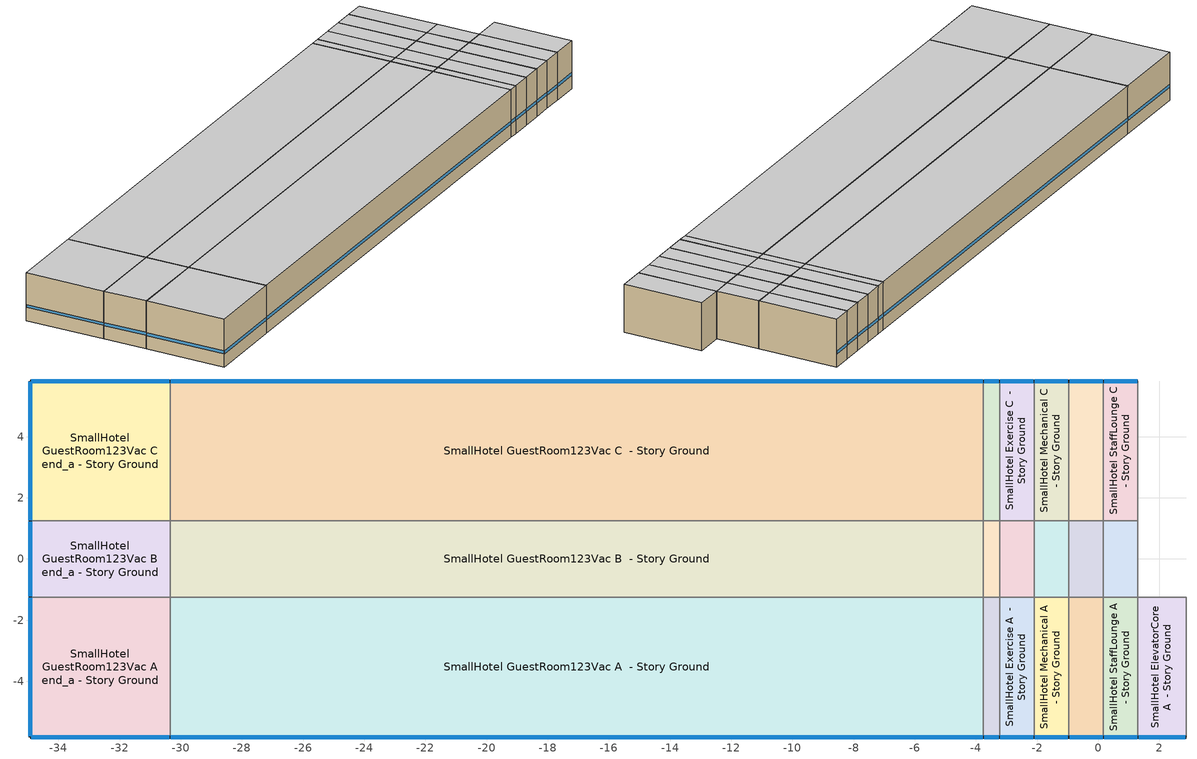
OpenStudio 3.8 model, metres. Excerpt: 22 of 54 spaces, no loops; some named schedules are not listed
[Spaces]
SmallHotel GuestRoom123Vac A end_a - Story Ground
 floor ground (Foundation F 126 Perim 914 Area 209): -34.92,-5.82 -34.92,-1.25 -30.35,-1.25 -30.35,-5.82 z0
 wall outside: -34.92,-1.25 -34.92,-5.82 -30.35,-5.82 z0:2.74
 wall to SmallHotel GuestRoom123Vac B end_a - Story Ground: -30.35,-1.25 -34.92,-1.25 z0:2.74
 wall to SmallHotel GuestRoom123Vac A  - Story Ground: -30.35,-5.82 -30.35,-1.25 z0:2.74
 window (Window U-0.91 SHGC 0.68): -34.92,-1.27 -34.92,-5.79 / -34.89,-5.82 -30.37,-5.82 z0.76:0.93
 ceiling adiabatic (Typical Interior Ceiling): -30.35,-5.82 -30.35,-1.25 -34.92,-1.25 -34.92,-5.82 z2.74
SmallHotel GuestRoom123Vac B end_a - Story Ground
 floor ground (Foundation F 126 Perim 25 Area 1141): -34.92,-1.25 -34.92,1.25 -30.35,1.25 -30.35,-1.25 z0
 wall outside: -34.92,1.25 -34.92,-1.25 z0:2.74
 wall to SmallHotel GuestRoom123Vac C end_a - Story Ground: -30.35,1.25 -34.92,1.25 z0:2.74
 wall to SmallHotel GuestRoom123Vac B  - Story Ground: -30.35,-1.25 -30.35,1.25 z0:2.74
 window (Window U-0.91 SHGC 0.68): -34.92,1.22 -34.92,-1.22 z0.76:0.93
 ceiling adiabatic (Typical Interior Ceiling): -30.35,-1.25 -30.35,1.25 -34.92,1.25 -34.92,-1.25 z2.74
SmallHotel GuestRoom123Vac C end_a - Story Ground
 floor ground (Foundation F 126 Perim 914 Area 209): -34.92,1.25 -34.92,5.82 -30.35,5.82 -30.35,1.25 z0
 wall outside: -30.35,5.82 -34.92,5.82 -34.92,1.25 z0:2.74
 wall to SmallHotel GuestRoom123Vac C  - Story Ground: -30.35,1.25 -30.35,5.82 z0:2.74
 window (Window U-0.91 SHGC 0.68): -34.92,5.79 -34.92,1.27 / -30.37,5.82 -34.89,5.82 z0.76:0.93
 ceiling adiabatic (Typical Interior Ceiling): -30.35,1.25 -30.35,5.82 -34.92,5.82 -34.92,1.25 z2.74
SmallHotel GuestRoom123Vac A  - Story Ground
 floor ground (Foundation F 126 Perim 2659 Area 12157): -30.35,-5.82 -30.35,-1.25 -3.76,-1.25 -3.76,-5.82 z0
 wall outside: -30.35,-5.82 -3.76,-5.82 z0:2.74
 wall to SmallHotel GuestRoom123Vac B  - Story Ground: -3.76,-1.25 -30.35,-1.25 z0:2.74
 wall to SmallHotel Elec/MechRoom A  - Story Ground: -3.76,-5.82 -3.76,-1.25 z0:2.74
 window (Window U-0.91 SHGC 0.68): -30.32,-5.82 -3.78,-5.82 z0.76:0.93
 ceiling adiabatic (Typical Interior Ceiling): -3.76,-5.82 -3.76,-1.25 -30.35,-1.25 -30.35,-5.82 z2.74
SmallHotel GuestRoom123Vac B  - Story Ground
 floor ground (Foundation F 126 Perim 0 Area 6636): -30.35,-1.25 -30.35,1.25 -3.76,1.25 -3.76,-1.25 z0
 wall to SmallHotel GuestRoom123Vac C  - Story Ground: -3.76,1.25 -30.35,1.25 z0:2.74
 wall to SmallHotel Elec/MechRoom B  - Story Ground: -3.76,-1.25 -3.76,1.25 z0:2.74
 ceiling adiabatic (Typical Interior Ceiling): -3.76,-1.25 -3.76,1.25 -30.35,1.25 -30.35,-1.25 z2.74
SmallHotel GuestRoom123Vac C  - Story Ground
 floor ground (Foundation F 126 Perim 2659 Area 12157): -30.35,1.25 -30.35,5.82 -3.76,5.82 -3.76,1.25 z0
 wall outside: -3.76,5.82 -30.35,5.82 z0:2.74
 wall to SmallHotel Elec/MechRoom C  - Story Ground: -3.76,1.25 -3.76,5.82 z0:2.74
 window (Window U-0.91 SHGC 0.68): -3.78,5.82 -30.32,5.82 z0.76:0.93
 ceiling adiabatic (Typical Interior Ceiling): -3.76,1.25 -3.76,5.82 -30.35,5.82 -30.35,1.25 z2.74
SmallHotel Elec/MechRoom A  - Story Ground
 floor ground (Foundation F 126 Perim 053 Area 243): -3.76,-5.82 -3.76,-1.25 -3.23,-1.25 -3.23,-5.82 z0
 wall outside: -3.76,-5.82 -3.23,-5.82 z0:2.74
 wall to SmallHotel Elec/MechRoom B  - Story Ground: -3.23,-1.25 -3.76,-1.25 z0:2.74
 wall to SmallHotel Exercise A  - Story Ground: -3.23,-5.82 -3.23,-1.25 z0:2.74
 window (Window U-0.91 SHGC 0.68): -3.73,-5.82 -3.25,-5.82 z0.76:0.94
 ceiling adiabatic (Typical Interior Ceiling): -3.23,-5.82 -3.23,-1.25 -3.76,-1.25 -3.76,-5.82 z2.74
SmallHotel Elec/MechRoom B  - Story Ground
 floor ground (Foundation F 126 Perim 0 Area 132): -3.76,-1.25 -3.76,1.25 -3.23,1.25 -3.23,-1.25 z0
 wall to SmallHotel Elec/MechRoom C  - Story Ground: -3.23,1.25 -3.76,1.25 z0:2.74
 wall to SmallHotel Exercise B  - Story Ground: -3.23,-1.25 -3.23,1.25 z0:2.74
 ceiling adiabatic (Typical Interior Ceiling): -3.23,-1.25 -3.23,1.25 -3.76,1.25 -3.76,-1.25 z2.74
SmallHotel Elec/MechRoom C  - Story Ground
 floor ground (Foundation F 126 Perim 053 Area 243): -3.76,1.25 -3.76,5.82 -3.23,5.82 -3.23,1.25 z0
 wall outside: -3.23,5.82 -3.76,5.82 z0:2.74
 wall to SmallHotel Exercise C  - Story Ground: -3.23,1.25 -3.23,5.82 z0:2.74
 window (Window U-0.91 SHGC 0.68): -3.25,5.82 -3.73,5.82 z0.76:0.94
 ceiling adiabatic (Typical Interior Ceiling): -3.23,1.25 -3.23,5.82 -3.76,5.82 -3.76,1.25 z2.74
SmallHotel Exercise A  - Story Ground
 floor ground (Foundation F 126 Perim 113 Area 517): -3.23,-5.82 -3.23,-1.25 -2.1,-1.25 -2.1,-5.82 z0
 wall outside: -3.23,-5.82 -2.1,-5.82 z0:2.74
 wall to SmallHotel Exercise B  - Story Ground: -2.1,-1.25 -3.23,-1.25 z0:2.74
 wall to SmallHotel Mechanical A  - Story Ground: -2.1,-5.82 -2.1,-1.25 z0:2.74
 window (Window U-0.91 SHGC 0.68): -3.2,-5.82 -2.12,-5.82 z0.76:0.93
 ceiling adiabatic (Typical Interior Ceiling): -2.1,-5.82 -2.1,-1.25 -3.23,-1.25 -3.23,-5.82 z2.74
SmallHotel Exercise B  - Story Ground
 floor ground (Foundation F 126 Perim 0 Area 282): -3.23,-1.25 -3.23,1.25 -2.1,1.25 -2.1,-1.25 z0
 wall to SmallHotel Exercise C  - Story Ground: -2.1,1.25 -3.23,1.25 z0:2.74
 wall to SmallHotel Mechanical B  - Story Ground: -2.1,-1.25 -2.1,1.25 z0:2.74
 ceiling adiabatic (Typical Interior Ceiling): -2.1,-1.25 -2.1,1.25 -3.23,1.25 -3.23,-1.25 z2.74
SmallHotel Exercise C  - Story Ground
 floor ground (Foundation F 126 Perim 113 Area 517): -3.23,1.25 -3.23,5.82 -2.1,5.82 -2.1,1.25 z0
 wall outside: -2.1,5.82 -3.23,5.82 z0:2.74
 wall to SmallHotel Mechanical C  - Story Ground: -2.1,1.25 -2.1,5.82 z0:2.74
 window (Window U-0.91 SHGC 0.68): -2.12,5.82 -3.2,5.82 z0.76:0.93
 ceiling adiabatic (Typical Interior Ceiling): -2.1,1.25 -2.1,5.82 -3.23,5.82 -3.23,1.25 z2.74
SmallHotel Mechanical A  - Story Ground
 floor ground (Foundation F 126 Perim 113 Area 517): -2.1,-5.82 -2.1,-1.25 -0.96,-1.25 -0.96,-5.82 z0
 wall outside: -2.1,-5.82 -0.96,-5.82 z0:2.74
 wall to SmallHotel Mechanical B  - Story Ground: -0.96,-1.25 -2.1,-1.25 z0:2.74
 wall to SmallHotel PublicRestroom A  - Story Ground: -0.96,-5.82 -0.96,-1.25 z0:2.74
 window (Window U-0.91 SHGC 0.68): -2.07,-5.82 -0.99,-5.82 z0.76:0.93
 ceiling adiabatic (Typical Interior Ceiling): -0.96,-5.82 -0.96,-1.25 -2.1,-1.25 -2.1,-5.82 z2.74
SmallHotel Mechanical B  - Story Ground
 floor ground (Foundation F 126 Perim 0 Area 282): -2.1,-1.25 -2.1,1.25 -0.96,1.25 -0.96,-1.25 z0
 wall to SmallHotel Mechanical C  - Story Ground: -0.96,1.25 -2.1,1.25 z0:2.74
 wall to SmallHotel PublicRestroom B  - Story Ground: -0.96,-1.25 -0.96,1.25 z0:2.74
 ceiling adiabatic (Typical Interior Ceiling): -0.96,-1.25 -0.96,1.25 -2.1,1.25 -2.1,-1.25 z2.74
SmallHotel Mechanical C  - Story Ground
 floor ground (Foundation F 126 Perim 113 Area 517): -2.1,1.25 -2.1,5.82 -0.96,5.82 -0.96,1.25 z0
 wall outside: -0.96,5.82 -2.1,5.82 z0:2.74
 wall to SmallHotel PublicRestroom C  - Story Ground: -0.96,1.25 -0.96,5.82 z0:2.74
 window (Window U-0.91 SHGC 0.68): -0.99,5.82 -2.07,5.82 z0.76:0.93
 ceiling adiabatic (Typical Interior Ceiling): -0.96,1.25 -0.96,5.82 -2.1,5.82 -2.1,1.25 z2.74
SmallHotel PublicRestroom A  - Story Ground
 floor ground (Foundation F 126 Perim 113 Area 517): -0.96,-5.82 -0.96,-1.25 0.17,-1.25 0.17,-5.82 z0
 wall outside: -0.96,-5.82 0.17,-5.82 z0:2.74
 wall to SmallHotel PublicRestroom B  - Story Ground: 0.17,-1.25 -0.96,-1.25 z0:2.74
 wall to SmallHotel StaffLounge A  - Story Ground: 0.17,-5.82 0.17,-1.25 z0:2.74
 window (Window U-0.91 SHGC 0.68): -0.94,-5.82 0.14,-5.82 z0.76:0.93
 ceiling adiabatic (Typical Interior Ceiling): 0.17,-5.82 0.17,-1.25 -0.96,-1.25 -0.96,-5.82 z2.74
SmallHotel PublicRestroom B  - Story Ground
 floor ground (Foundation F 126 Perim 0 Area 282): -0.96,-1.25 -0.96,1.25 0.17,1.25 0.17,-1.25 z0
 wall to SmallHotel PublicRestroom C  - Story Ground: 0.17,1.25 -0.96,1.25 z0:2.74
 wall to SmallHotel StaffLounge B  - Story Ground: 0.17,-1.25 0.17,1.25 z0:2.74
 ceiling adiabatic (Typical Interior Ceiling): 0.17,-1.25 0.17,1.25 -0.96,1.25 -0.96,-1.25 z2.74
SmallHotel PublicRestroom C  - Story Ground
 floor ground (Foundation F 126 Perim 113 Area 517): -0.96,1.25 -0.96,5.82 0.17,5.82 0.17,1.25 z0
 wall outside: 0.17,5.82 -0.96,5.82 z0:2.74
 wall to SmallHotel StaffLounge C  - Story Ground: 0.17,1.25 0.17,5.82 z0:2.74
 window (Window U-0.91 SHGC 0.68): 0.14,5.82 -0.94,5.82 z0.76:0.93
 ceiling adiabatic (Typical Interior Ceiling): 0.17,1.25 0.17,5.82 -0.96,5.82 -0.96,1.25 z2.74
SmallHotel StaffLounge A  - Story Ground
 floor ground (Foundation F 126 Perim 113 Area 517): 0.17,-5.82 0.17,-1.25 1.3,-1.25 1.3,-5.82 z0
 wall outside: 0.17,-5.82 1.3,-5.82 z0:2.74
 wall to SmallHotel StaffLounge B  - Story Ground: 1.3,-1.25 0.17,-1.25 z0:2.74
 wall to SmallHotel ElevatorCore A  - Story Ground: 1.3,-5.82 1.3,-1.25 z0:2.74
 window (Window U-0.91 SHGC 0.68): 0.19,-5.82 1.27,-5.82 z0.76:0.93
 ceiling adiabatic (Typical Interior Ceiling): 1.3,-5.82 1.3,-1.25 0.17,-1.25 0.17,-5.82 z2.74
SmallHotel StaffLounge B  - Story Ground
 floor ground (Foundation F 126 Perim 0 Area 282): 0.17,-1.25 0.17,1.25 1.3,1.25 1.3,-1.25 z0
 wall to SmallHotel StaffLounge C  - Story Ground: 1.3,1.25 0.17,1.25 z0:2.74
 wall to SmallHotel ElevatorCore B  - Story Ground: 1.3,-1.25 1.3,1.25 z0:2.74
 ceiling adiabatic (Typical Interior Ceiling): 1.3,-1.25 1.3,1.25 0.17,1.25 0.17,-1.25 z2.74
SmallHotel StaffLounge C  - Story Ground
 floor ground (Foundation F 126 Perim 113 Area 517): 0.17,1.25 0.17,5.82 1.3,5.82 1.3,1.25 z0
 wall outside: 1.3,5.82 0.17,5.82 z0:2.74
 wall to SmallHotel ElevatorCore C  - Story Ground: 1.3,1.25 1.3,5.82 z0:2.74
 window (Window U-0.91 SHGC 0.68): 1.27,5.82 0.19,5.82 z0.76:0.93
 ceiling adiabatic (Typical Interior Ceiling): 1.3,1.25 1.3,5.82 0.17,5.82 0.17,1.25 z2.74
SmallHotel ElevatorCore A  - Story Ground
 floor ground (Foundation F 126 Perim 158 Area 722): 1.3,-5.82 1.3,-1.25 2.88,-1.25 2.88,-5.82 z0
 wall outside: 1.3,-5.82 2.88,-5.82 z0:2.74
 wall to SmallHotel ElevatorCore B  - Story Ground: 2.88,-1.25 1.3,-1.25 z0:2.74
 wall to SmallHotel Meeting A  - Story Ground: 2.88,-5.82 2.88,-1.25 z0:2.74
 window (Window U-0.91 SHGC 0.68): 1.32,-5.82 2.85,-5.82 z0.76:0.93
 ceiling adiabatic (Typical Interior Ceiling): 2.88,-5.82 2.88,-1.25 1.3,-1.25 1.3,-5.82 z2.74
[Site]
Palwaukee Muni_IL_USA: Latitude {deg}=42.12; Longitude {deg}=-87.91; Time Zone {hr}=-6; Elevation {m}=197; Terrain=City
[Site:WaterMainsTemperature]
Calculation Method=Correlation; Annual Average Outdoor Air Temperature {C}=10.4092; Maximum Difference In Monthly Average Outdoor Air Temperatures {deltaC}=27.93
[SizingPeriod:DesignDay] Barometric Pressure {Pa}=98981; Rain Indicator=No; Snow Indicator=No; Day of Month=21; Daylight Saving Time Indicator=No; Humidity Condition Type=Wetbulb; Dry-Bulb Temperature Range Modifier Type=DefaultMultipliers
Name | Maximum Dry-Bulb Temperature {C} | Daily Dry-Bulb Temperature Range {deltaC} | Wind Speed {m/s} | Wind Direction {deg} | Month | Day Type | Wetbulb or DewPoint at Maximum Dry-Bulb {C} | Solar Model Indicator | ASHRAE Clear Sky Optical Depth for Beam Irradiance | ASHRAE Clear Sky Optical Depth for Diffuse Irradiance | Sky Clearness
Palwaukee Muni Ann Clg .4% Condns DB=>MWB 1 | 32.7 | 9.7 | 5.2 | 210 | 7 | SummerDesignDay | 23 | ASHRAETau | 0.397 | 2.267
Palwaukee Muni Ann Clg .4% Condns WB=>MDB 1 | 30.3 | 9.7 | 5.2 | 210 | 7 | SummerDesignDay | 24.6 | ASHRAETau | 0.397 | 2.267
Palwaukee Muni Ann Htg 99.6% Condns DB 1 | -17.6 | 0 | 4.3 | 270 | 1 | WinterDesignDay | -17.6 | ASHRAEClearSky |  |  | 0
Palwaukee Muni August .4% Condns DB=>MCWB 1 | 34 | 8.9 | 5.2 | 210 | 8 | SummerDesignDay | 23 | ASHRAETau | 0.398 | 2.306
[ClimateZones]
Climate Zone Institution Name 1=ASHRAE; Climate Zone Document Name 1=ANSI/ASHRAE Standard 169; Climate Zone Document Year 1=2006; Climate Zone Value 1=ASHRAE 169-2013-5A
[Building]
ComStock DOE Ref Pre-1980|SmallHotel: North Axis {deg}=90; Default Construction Set=Res ComStock DOE Ref Pre-1980 - SmHotel - ASHRAE 169-2013-5A; Default Schedule Set=Building Default Schedule Set; Standards Building Type=SmallHotel
[Site:GroundTemperature:FCfactorMethod]
January Ground Temperature {C}=9.7; February Ground Temperature {C}=6; March Ground Temperature {C}=-2.2; April Ground Temperature {C}=-3.4; May Ground Temperature {C}=-4.2; June Ground Temperature {C}=2.7; July Ground Temperature {C}=7.5; August Ground Temperature {C}=13.7; September Ground Temperature {C}=18.6; October Ground Temperature {C}=22; November Ground Temperature {C}=20.7; December Ground Temperature {C}=16.5
[Construction:FfactorGroundFloor] F-Factor {W/m-K}=1.26344
Name | Area {m2} | PerimeterExposed {m}
Foundation F 126 Perim 113 Area 517 | 5.17268 | 1.13138
Foundation F 126 Perim 2659 Area 12157 | 121.569 | 26.5899
Foundation F 126 Perim 0 Area 6636 | 66.3616 | 0
Foundation F 126 Perim 0 Area 282 | 2.82364 | 0
Foundation F 126 Perim 914 Area 209 | 20.9032 | 9.144
Foundation F 126 Perim 0 Area 132 | 1.32467 | 0
Foundation F 126 Perim 053 Area 243 | 2.42669 | 0.530772
Foundation F 126 Perim 25 Area 1141 | 11.4105 | 2.49574
Foundation F 126 Perim 158 Area 722 | 7.21621 | 1.57835
[DefaultConstructionSet]
Res ComStock DOE Ref Pre-1980 - SmHotel - ASHRAE 169-2013-5A: Default Exterior Surface Constructions=Default Surface Constructions 1; Default Interior Surface Constructions=Default Surface Constructions 2; Default Ground Contact Surface Constructions=Default Surface Constructions 3; Default Exterior SubSurface Constructions=Default Sub Surface Constructions 1; Default Interior SubSurface Constructions=Default Sub Surface Constructions 2; Interior Partition Construction=Typical Interior Partition
[DefaultSurfaceConstructions]
Name | Floor Construction | Wall Construction | Roof Ceiling Construction
Default Surface Constructions 1 | Typical Insulated Exterior Mass Floor | Typical Insulated Steel Framed Exterior Wall R-6.41 | Typical Wood Joist Attic Floor R-13.89
Default Surface Constructions 2 | Typical Interior Floor | Typical Interior Wall | Typical Interior Ceiling
Default Surface Constructions 3 | Typical Insulated Carpeted 6in Slab Floor | Typical Insulated Basement Mass Wall
[Construction]
Typical Insulated Exterior Mass Floor: 4 in. Normalweight Concrete Floor, Typical Carpet Pad
Typical Insulated Steel Framed Exterior Wall R-6.41: 25mm Stucco, 5/8 in. Gypsum Board, Typical Insulation R-4.23, 5/8 in. Gypsum Board
Typical Wood Joist Attic Floor R-13.89: 5/8 in. Gypsum Board, Typical Insulation R-12.25
Typical Interior Floor: 100mm Normalweight concrete floor, CP02 CARPET PAD
Typical Interior Wall: G01 13mm gypsum board, G01 13mm gypsum board
Typical Interior Ceiling: CP02 CARPET PAD, 100mm Normalweight concrete floor
Typical Insulated Carpeted 6in Slab Floor: 6 in. Normalweight Concrete Floor, Typical Carpet Pad
Typical Insulated Basement Mass Wall: 8 in. Concrete Block Basement Wall
U 0.62 SHGC 0.41 Simple Glazing Window U-0.62 SHGC 0.41: U 0.62 SHGC 0.41 Simple Glazing U-0.62 SHGC 0.41
U 0.62 SHGC 0.41 Simple Glazing Window U-0.62 SHGC 0.41 1: U 0.62 SHGC 0.41 Simple Glazing U-0.62 SHGC 0.41 1
Typical Insulated Metal Door: F08 Metal surface, Typical Insulation R-12.77
U 0.88 SHGC 0.16 Sgl Ref-A-L Clr 6mm: REF A CLEAR LO 6MM
Typical Overhead Door: Typical Insulation R-12.77
Typical Interior Window: Clear 3mm
Typical Interior Door; Typical Interior Partition: G05 25mm wood
InteriorFurnishings 1: Std Wood 6inch 1
Window U-0.91 SHGC 0.68: Simple Glazing Single - No LowE - Clear - Wood
[Material:NoMass] Roughness=Smooth; Thermal Absorptance=0.9; Solar Absorptance=0.7
Name | Thermal Resistance {m2-K/W} | Visible Absorptance
Typical Insulation R-4.23 | 0.74519 | 0.7
Typical Carpet Pad; CP02 CARPET PAD | 0.21648 | 0.8
Typical Insulation R-12.25 | 2.15816 | 0.7
Typical Insulation R-12.77 | 2.24922 | 0.7
[Material] Thermal Absorptance=0.9
Name | Roughness | Thickness {m} | Conductivity {W/m-K} | Density {kg/m3} | Specific Heat {J/kg-K} | Solar Absorptance | Visible Absorptance
4 in. Normalweight Concrete Floor | MediumRough | 0.1016 | 2.31 | 2322 | 832 | 0.7 | 0.7
25mm Stucco | Smooth | 0.0254 | 0.72 | 1856 | 840 | 0.7 | 0.7
5/8 in. Gypsum Board | MediumSmooth | 0.0159 | 0.16 | 800 | 1090 | 0.7 | 0.7
100mm Normalweight concrete floor | MediumRough | 0.1016 | 2.31045 | 2322 | 832.557 | 0.7 | 0.7
G01 13mm gypsum board | Smooth | 0.0127 | 0.160031 | 800.001 | 1090.73 | 0.7 | 0.5
6 in. Normalweight Concrete Floor | MediumRough | 0.1524 | 2.31 | 2322 | 832 | 0.7 | 0.7
8 in. Concrete Block Basement Wall | MediumRough | 0.2032 | 1.326 | 1842 | 912 | 0.7 | 0.7
F08 Metal surface | Smooth | 0.0008 | 45.28 | 7824 | 500 | 0.7 | 0.7
G05 25mm wood | MediumSmooth | 0.0254 | 0.15 | 608 | 1630 | 0.5 | 0.5
Std Wood 6inch 1 | MediumSmooth | 0.15 | 0.12 | 540 | 1210 | 0.7 | 0.7
[DefaultSubSurfaceConstructions]
Name | Fixed Window Construction | Operable Window Construction | Door Construction | Glass Door Construction | Overhead Door Construction | Tubular Daylight Dome Construction | Tubular Daylight Diffuser Construction
Default Sub Surface Constructions 1 | U 0.62 SHGC 0.41 Simple Glazing Window U-0.62 SHGC 0.41 | U 0.62 SHGC 0.41 Simple Glazing Window U-0.62 SHGC 0.41 1 | Typical Insulated Metal Door | U 0.88 SHGC 0.16 Sgl Ref-A-L Clr 6mm | Typical Overhead Door | Typical Interior Window | Typical Interior Window
Default Sub Surface Constructions 2 | Typical Interior Window | Typical Interior Window | Typical Interior Door
[WindowMaterial:SimpleGlazingSystem]
Name | U-Factor {W/m2-K} | Solar Heat Gain Coefficient | Visible Transmittance
U 0.62 SHGC 0.41 Simple Glazing U-0.62 SHGC 0.41; U 0.62 SHGC 0.41 Simple Glazing U-0.62 SHGC 0.41 1 | 3.52052 | 0.41 | 0.32
Simple Glazing Single - No LowE - Clear - Wood | 5.16722 | 0.683 | 0.723
[WindowMaterial:Glazing] Optical Data Type=SpectralAverage; Infrared Transmittance at Normal Incidence=0; Front Side Infrared Hemispherical Emissivity=0.84; Conductivity {W/m-K}=0.9; Dirt Correction Factor for Solar and Visible Transmittance=1; Solar Diffusing=No
Name | Thickness {m} | Solar Transmittance at Normal Incidence | Front Side Solar Reflectance at Normal Incidence | Back Side Solar Reflectance at Normal Incidence | Visible Transmittance at Normal Incidence | Front Side Visible Reflectance at Normal Incidence | Back Side Visible Reflectance at Normal Incidence | Back Side Infrared Hemispherical Emissivity
REF A CLEAR LO 6MM | 0.006 | 0.066 | 0.341 | 0.493 | 0.08 | 0.41 | 0.37 | 0.4
Clear 3mm | 0.003 | 0.837 | 0.075 | 0.075 | 0.898 | 0.081 | 0.081 | 0.84
[SpaceType] Standards Building Type=SmallHotel
Name | Default Schedule Set | Design Specification Outdoor Air Object | Standards Space Type
SmallHotel Elec/MechRoom - ComStock DOE Ref Pre-1980 | SmallHotel Elec/MechRoom Schedule Set | SmallHotel Elec/MechRoom Ventilation | Elec/MechRoom
SmallHotel Exercise - ComStock DOE Ref Pre-1980 | SmallHotel Exercise Schedule Set | SmallHotel Exercise Ventilation | Exercise
SmallHotel Mechanical - ComStock DOE Ref Pre-1980 | SmallHotel Mechanical Schedule Set | SmallHotel Mechanical Ventilation | Mechanical
SmallHotel PublicRestroom - ComStock DOE Ref Pre-1980 | SmallHotel PublicRestroom Schedule Set | SmallHotel PublicRestroom Ventilation | PublicRestroom
SmallHotel StaffLounge - ComStock DOE Ref Pre-1980 | SmallHotel StaffLounge Schedule Set | SmallHotel StaffLounge Ventilation | StaffLounge
SmallHotel ElevatorCore - ComStock DOE Ref Pre-1980 | SmallHotel ElevatorCore Schedule Set | SmallHotel ElevatorCore Ventilation | ElevatorCore
SmallHotel GuestRoom123Vac - ComStock DOE Ref Pre-1980 | SmallHotel GuestRoom123Vac Schedule Set | SmallHotel GuestRoom123Vac Ventilation | GuestRoom123Vac
[BuildingStory]
Story Ground: Nominal Z Coordinate {m}=0; Nominal Floor to Floor Height {m}=2.7432
[Space] Building Story=Story Ground
Name | Space Type | Thermal Zone
SmallHotel GuestRoom123Vac A end_a - Story Ground | SmallHotel GuestRoom123Vac - ComStock DOE Ref Pre-1980 | Zone SmallHotel GuestRoom123Vac A end_a - Story Ground
SmallHotel GuestRoom123Vac B end_a - Story Ground | SmallHotel GuestRoom123Vac - ComStock DOE Ref Pre-1980 | Zone SmallHotel GuestRoom123Vac B end_a - Story Ground
SmallHotel GuestRoom123Vac C end_a - Story Ground | SmallHotel GuestRoom123Vac - ComStock DOE Ref Pre-1980 | Zone SmallHotel GuestRoom123Vac C end_a - Story Ground
SmallHotel GuestRoom123Vac A  - Story Ground | SmallHotel GuestRoom123Vac - ComStock DOE Ref Pre-1980 | Zone SmallHotel GuestRoom123Vac A  - Story Ground
SmallHotel GuestRoom123Vac B  - Story Ground | SmallHotel GuestRoom123Vac - ComStock DOE Ref Pre-1980 | Zone SmallHotel GuestRoom123Vac B  - Story Ground
SmallHotel GuestRoom123Vac C  - Story Ground | SmallHotel GuestRoom123Vac - ComStock DOE Ref Pre-1980 | Zone SmallHotel GuestRoom123Vac C  - Story Ground
SmallHotel Elec/MechRoom A  - Story Ground | SmallHotel Elec/MechRoom - ComStock DOE Ref Pre-1980 | Zone SmallHotel Elec/MechRoom A  - Story Ground
SmallHotel Elec/MechRoom B  - Story Ground | SmallHotel Elec/MechRoom - ComStock DOE Ref Pre-1980 | Zone SmallHotel Elec/MechRoom B  - Story Ground
SmallHotel Elec/MechRoom C  - Story Ground | SmallHotel Elec/MechRoom - ComStock DOE Ref Pre-1980 | Zone SmallHotel Elec/MechRoom C  - Story Ground
SmallHotel Exercise A  - Story Ground | SmallHotel Exercise - ComStock DOE Ref Pre-1980 | Zone SmallHotel Exercise A  - Story Ground
SmallHotel Exercise B  - Story Ground | SmallHotel Exercise - ComStock DOE Ref Pre-1980 | Zone SmallHotel Exercise B  - Story Ground
SmallHotel Exercise C  - Story Ground | SmallHotel Exercise - ComStock DOE Ref Pre-1980 | Zone SmallHotel Exercise C  - Story Ground
SmallHotel Mechanical A  - Story Ground | SmallHotel Mechanical - ComStock DOE Ref Pre-1980 | Zone SmallHotel Mechanical A  - Story Ground
SmallHotel Mechanical B  - Story Ground | SmallHotel Mechanical - ComStock DOE Ref Pre-1980 | Zone SmallHotel Mechanical B  - Story Ground
SmallHotel Mechanical C  - Story Ground | SmallHotel Mechanical - ComStock DOE Ref Pre-1980 | Zone SmallHotel Mechanical C  - Story Ground
SmallHotel PublicRestroom A  - Story Ground | SmallHotel PublicRestroom - ComStock DOE Ref Pre-1980 | Zone SmallHotel PublicRestroom A  - Story Ground
SmallHotel PublicRestroom B  - Story Ground | SmallHotel PublicRestroom - ComStock DOE Ref Pre-1980 | Zone SmallHotel PublicRestroom B  - Story Ground
SmallHotel PublicRestroom C  - Story Ground | SmallHotel PublicRestroom - ComStock DOE Ref Pre-1980 | Zone SmallHotel PublicRestroom C  - Story Ground
SmallHotel StaffLounge A  - Story Ground | SmallHotel StaffLounge - ComStock DOE Ref Pre-1980 | Zone SmallHotel StaffLounge A  - Story Ground
SmallHotel StaffLounge B  - Story Ground | SmallHotel StaffLounge - ComStock DOE Ref Pre-1980 | Zone SmallHotel StaffLounge B  - Story Ground
SmallHotel StaffLounge C  - Story Ground | SmallHotel StaffLounge - ComStock DOE Ref Pre-1980 | Zone SmallHotel StaffLounge C  - Story Ground
SmallHotel ElevatorCore A  - Story Ground | SmallHotel ElevatorCore - ComStock DOE Ref Pre-1980 | Zone SmallHotel ElevatorCore A  - Story Ground
[ThermalZone] Multiplier=1; Use Ideal Air Loads=No
Name | Thermostat
Zone SmallHotel GuestRoom123Vac A end_a - Story Ground | SmallHotel GuestRoom123Vac - ComStock DOE Ref Pre-1980 Thermostat 1
Zone SmallHotel GuestRoom123Vac B end_a - Story Ground | SmallHotel GuestRoom123Vac - ComStock DOE Ref Pre-1980 Thermostat 3
Zone SmallHotel GuestRoom123Vac C end_a - Story Ground | SmallHotel GuestRoom123Vac - ComStock DOE Ref Pre-1980 Thermostat 5
Zone SmallHotel GuestRoom123Vac A  - Story Ground | SmallHotel GuestRoom123Vac - ComStock DOE Ref Pre-1980 Thermostat
Zone SmallHotel GuestRoom123Vac B  - Story Ground | SmallHotel GuestRoom123Vac - ComStock DOE Ref Pre-1980 Thermostat 2
Zone SmallHotel GuestRoom123Vac C  - Story Ground | SmallHotel GuestRoom123Vac - ComStock DOE Ref Pre-1980 Thermostat 4
Zone SmallHotel Elec/MechRoom A  - Story Ground; Zone SmallHotel Elec/MechRoom B  - Story Ground; Zone SmallHotel Elec/MechRoom C  - Story Ground; Zone SmallHotel ElevatorCore A  - Story Ground
Zone SmallHotel Exercise A  - Story Ground | SmallHotel Exercise - ComStock DOE Ref Pre-1980 Thermostat
Zone SmallHotel Exercise B  - Story Ground | SmallHotel Exercise - ComStock DOE Ref Pre-1980 Thermostat 1
Zone SmallHotel Exercise C  - Story Ground | SmallHotel Exercise - ComStock DOE Ref Pre-1980 Thermostat 2
Zone SmallHotel Mechanical A  - Story Ground | SmallHotel Mechanical - ComStock DOE Ref Pre-1980 Thermostat
Zone SmallHotel Mechanical B  - Story Ground | SmallHotel Mechanical - ComStock DOE Ref Pre-1980 Thermostat 1
Zone SmallHotel Mechanical C  - Story Ground | SmallHotel Mechanical - ComStock DOE Ref Pre-1980 Thermostat 2
Zone SmallHotel PublicRestroom A  - Story Ground | SmallHotel PublicRestroom - ComStock DOE Ref Pre-1980 Thermostat
Zone SmallHotel PublicRestroom B  - Story Ground | SmallHotel PublicRestroom - ComStock DOE Ref Pre-1980 Thermostat 1
Zone SmallHotel PublicRestroom C  - Story Ground | SmallHotel PublicRestroom - ComStock DOE Ref Pre-1980 Thermostat 2
Zone SmallHotel StaffLounge A  - Story Ground | SmallHotel StaffLounge - ComStock DOE Ref Pre-1980 Thermostat
Zone SmallHotel StaffLounge B  - Story Ground | SmallHotel StaffLounge - ComStock DOE Ref Pre-1980 Thermostat 1
Zone SmallHotel StaffLounge C  - Story Ground | SmallHotel StaffLounge - ComStock DOE Ref Pre-1980 Thermostat 2
[Lights:Definition] Design Level Calculation Method=Watts/Area; Fraction Visible=0.2; Return Air Fraction=0
Name | Watts per Space Floor Area {W/m2} | Fraction Radiant
SmallHotel GuestRoom123Vac - ComStock DOE Ref Pre-1980 Task Lights Definition | 12.2275 | 0.125
SmallHotel Elec/MechRoom - ComStock DOE Ref Pre-1980 General Lights Definition; SmallHotel Mechanical - ComStock DOE Ref Pre-1980 General Lights Definition | 3.92888 | 0.31
SmallHotel Elec/MechRoom - ComStock DOE Ref Pre-1980 Task Lights Definition; SmallHotel Mechanical - ComStock DOE Ref Pre-1980 Task Lights Definition | 3.02684 | 0.125
SmallHotel PublicRestroom - ComStock DOE Ref Pre-1980 General Lights Definition | 3.33071 | 0.31
SmallHotel PublicRestroom - ComStock DOE Ref Pre-1980 Wall Wash Lights Definition | 2.07725 | 0.125
SmallHotel Exercise - ComStock DOE Ref Pre-1980 General Lights Definition | 8.53063 | 0.31
SmallHotel StaffLounge - ComStock DOE Ref Pre-1980 General Lights Definition | 2.46183 | 0.31
SmallHotel StaffLounge - ComStock DOE Ref Pre-1980 Wall Wash Lights Definition | 1.92525 | 0.125
SmallHotel ElevatorCore - ComStock DOE Ref Pre-1980 General Lights Definition | 1.51619 | 0.31
SmallHotel ElevatorCore - ComStock DOE Ref Pre-1980 Task Lights Definition | 1.65201 | 0.125
SmallHotel ElevatorCore - ComStock DOE Ref Pre-1980 Wall Wash Lights Definition | 5.44933 | 0.125
[DesignSpecification:OutdoorAir]
Name | Outdoor Air Method | Outdoor Air Flow per Floor Area {m3/s-m2} | Outdoor Air Flow per Person {m3/s-person} | Outdoor Air Flow Air Changes per Hour {1/hr}
SmallHotel Elec/MechRoom Ventilation; SmallHotel Mechanical Ventilation | Sum | 0.000254
SmallHotel ElevatorCore Ventilation; SmallHotel PublicRestroom Ventilation |  | 0 | 0 | 0
SmallHotel Exercise Ventilation | Sum |  | 0.00943895
SmallHotel GuestRoom123Vac Ventilation | Sum | 0.0004318
SmallHotel StaffLounge Ventilation | Sum |  | 0.00707921
[DefaultScheduleSet]
Name | Lighting Schedule | Electric Equipment Schedule | Infiltration Schedule | Number of People Schedule | People Activity Level Schedule | Hours of Operation Schedule
SmallHotel Elec/MechRoom Schedule Set; SmallHotel ElevatorCore Schedule Set | HotelSmall AlwaysOff | SmallHotel BLDG ELEVATORS | SmallHotel Infil Half On
SmallHotel Exercise Schedule Set | SmallHotel Exercise Light | SmallHotel Exercise Equip | SmallHotel Infil Half On | SmallHotel Exercise Occ | SmallHotel Activity
SmallHotel GuestRoom123Vac Schedule Set | HotelSmall AlwaysOff | SmallHotel GuestRoom Equip | SmallHotel Infil Half On | SmallHotel GuestRoom Occ | SmallHotel Activity
SmallHotel Mechanical Schedule Set; SmallHotel PublicRestroom Schedule Set | SmallHotel Bldg Light | SmallHotel Bldg Equip | SmallHotel Infil Half On | SmallHotel Bldg Occ | SmallHotel Activity
SmallHotel StaffLounge Schedule Set | SmallHotel StaffLounge Light | SmallHotel StaffLounge Equip | SmallHotel Infil Half On | SmallHotel StaffLounge Occ | SmallHotel Activity
Building Default Schedule Set |  |  |  |  |  | Building Hours of Operation NonResidential
[ElectricEquipment:Definition] Fraction Latent=0
Name | Design Level Calculation Method | Watts per Space Floor Area {W/m2} | Fraction Radiant | Fraction Lost | Design Level {W}
SmallHotel Elec/MechRoom Elec Equip Definition | Watts/Area | 2133.41 | 0.5 | 0
SmallHotel Exercise Elec Equip Definition | Watts/Area | 11.5174 | 0.5 | 0
SmallHotel GuestRoom123Vac Elec Equip Definition | Watts/Area | 14.316 | 0.5 | 0
SmallHotel PublicRestroom Elec Equip Definition | Watts/Area | 10.7639 | 0.5 | 0
SmallHotel StaffLounge Elec Equip Definition | Watts/Area | 77.1772 | 0.5 | 0
Elevator Lift Motor | EquipmentLevel |  | 0 | 1 | 14610
[ElectricEquipment]
Name | Electric Equipment Definition | Space or SpaceType | Schedule | Multiplier
SmallHotel Elec/MechRoom Elec Equip | SmallHotel Elec/MechRoom Elec Equip Definition | SmallHotel Elec/MechRoom - ComStock DOE Ref Pre-1980
SmallHotel Exercise Elec Equip | SmallHotel Exercise Elec Equip Definition | SmallHotel Exercise - ComStock DOE Ref Pre-1980
SmallHotel GuestRoom123Vac Elec Equip | SmallHotel GuestRoom123Vac Elec Equip Definition | SmallHotel GuestRoom123Vac - ComStock DOE Ref Pre-1980
SmallHotel PublicRestroom Elec Equip | SmallHotel PublicRestroom Elec Equip Definition | SmallHotel PublicRestroom - ComStock DOE Ref Pre-1980
SmallHotel StaffLounge Elec Equip | SmallHotel StaffLounge Elec Equip Definition | SmallHotel StaffLounge - ComStock DOE Ref Pre-1980
1 Elevator Lift Motors | Elevator Lift Motor | SmallHotel GuestRoom123Vac A  - Story Ground | Elevator Schedule 1 | 1
[People:Definition] Number of People Calculation Method=People/Area; Fraction Radiant=0.3
Name | People per Space Floor Area {person/m2}
SmallHotel Exercise People Definition | 0.337233
SmallHotel GuestRoom123Vac People Definition | 0.0427327
SmallHotel PublicRestroom People Definition | 0.0306771
SmallHotel StaffLounge People Definition | 0.337341
[People] Work Efficiency Schedule=Work Efficiency Schedule; Clothing Insulation Schedule=Clothing Schedule; Air Velocity Schedule=Air Velocity Schedule; Multiplier=1
Name | People Definition | Space or SpaceType
SmallHotel Exercise People | SmallHotel Exercise People Definition | SmallHotel Exercise - ComStock DOE Ref Pre-1980
SmallHotel GuestRoom123Vac People | SmallHotel GuestRoom123Vac People Definition | SmallHotel GuestRoom123Vac - ComStock DOE Ref Pre-1980
SmallHotel PublicRestroom People | SmallHotel PublicRestroom People Definition | SmallHotel PublicRestroom - ComStock DOE Ref Pre-1980
SmallHotel StaffLounge People | SmallHotel StaffLounge People Definition | SmallHotel StaffLounge - ComStock DOE Ref Pre-1980
[Exterior:Lights:Definition]
Name | Design Level {W}
Parking Areas and Drives Def (W/ft^2) | 0.0276385
Building Facades Def (W/ft^2) | 0.15
Main Entries Def (W/ft) | 30
Other Doors Def (W/ft) | 20
Entry Canopies Def (W/ft^2) | 0.4
[Exterior:Lights] Schedule=Always On Discrete; Control Option=AstronomicalClock
Name | Exterior Lights Definition | Multiplier
Parking Areas and Drives | Parking Areas and Drives Def (W/ft^2) | 12630.2
Building Facades | Building Facades Def (W/ft^2) | 4811.7
Main Entries | Main Entries Def (W/ft) | 14
Other Doors | Other Doors Def (W/ft) | 101.185
Entry Canopies | Entry Canopies Def (W/ft^2) | 720
[ThermostatSetpoint:DualSetpoint] Heating Setpoint Temperature Schedule=SmallHotel HtgSetp; Cooling Setpoint Temperature Schedule=SmallHotel ClgSetp
SmallHotel Exercise - ComStock DOE Ref Pre-1980 Thermostat; SmallHotel Exercise - ComStock DOE Ref Pre-1980 Thermostat 1; SmallHotel Exercise - ComStock DOE Ref Pre-1980 Thermostat 2; SmallHotel GuestRoom123Vac - ComStock DOE Ref Pre-1980 Thermostat; SmallHotel GuestRoom123Vac - ComStock DOE Ref Pre-1980 Thermostat 1; SmallHotel GuestRoom123Vac - ComStock DOE Ref Pre-1980 Thermostat 2; SmallHotel GuestRoom123Vac - ComStock DOE Ref Pre-1980 Thermostat 3; SmallHotel GuestRoom123Vac - ComStock DOE Ref Pre-1980 Thermostat 4; SmallHotel GuestRoom123Vac - ComStock DOE Ref Pre-1980 Thermostat 5; SmallHotel Mechanical - ComStock DOE Ref Pre-1980 Thermostat; SmallHotel Mechanical - ComStock DOE Ref Pre-1980 Thermostat 1; SmallHotel Mechanical - ComStock DOE Ref Pre-1980 Thermostat 2; SmallHotel PublicRestroom - ComStock DOE Ref Pre-1980 Thermostat; SmallHotel PublicRestroom - ComStock DOE Ref Pre-1980 Thermostat 1; SmallHotel PublicRestroom - ComStock DOE Ref Pre-1980 Thermostat 2; SmallHotel StaffLounge - ComStock DOE Ref Pre-1980 Thermostat; SmallHotel StaffLounge - ComStock DOE Ref Pre-1980 Thermostat 1; SmallHotel StaffLounge - ComStock DOE Ref Pre-1980 Thermostat 2
[InternalMass:Definition]
Internal Mass Definition 2: Construction=InteriorFurnishings 1; Design Level Calculation Method=SurfaceArea/Area; Surface Area per Space Floor Area=2
[InternalMass] Internal Mass Definition=Internal Mass Definition 2; Multiplier=1
Name | Space or SpaceType
SmallHotel Exercise A  - Story Ground Mass | SmallHotel Exercise A  - Story Ground
SmallHotel Exercise C  - Story Ground Mass | SmallHotel Exercise C  - Story Ground
SmallHotel GuestRoom123Vac C  - Story Ground Mass | SmallHotel GuestRoom123Vac C  - Story Ground
SmallHotel GuestRoom123Vac B  - Story Ground Mass | SmallHotel GuestRoom123Vac B  - Story Ground
SmallHotel GuestRoom123Vac A  - Story Ground Mass | SmallHotel GuestRoom123Vac A  - Story Ground
SmallHotel Exercise B  - Story Ground Mass | SmallHotel Exercise B  - Story Ground
SmallHotel GuestRoom123Vac A end_a - Story Ground Mass | SmallHotel GuestRoom123Vac A end_a - Story Ground
SmallHotel Mechanical C  - Story Ground Mass | SmallHotel Mechanical C  - Story Ground
SmallHotel PublicRestroom A  - Story Ground Mass | SmallHotel PublicRestroom A  - Story Ground
SmallHotel StaffLounge B  - Story Ground Mass | SmallHotel StaffLounge B  - Story Ground
SmallHotel PublicRestroom B  - Story Ground Mass | SmallHotel PublicRestroom B  - Story Ground
SmallHotel GuestRoom123Vac C end_a - Story Ground Mass | SmallHotel GuestRoom123Vac C end_a - Story Ground
SmallHotel GuestRoom123Vac B end_a - Story Ground Mass | SmallHotel GuestRoom123Vac B end_a - Story Ground
SmallHotel PublicRestroom C  - Story Ground Mass | SmallHotel PublicRestroom C  - Story Ground
SmallHotel StaffLounge C  - Story Ground Mass | SmallHotel StaffLounge C  - Story Ground
SmallHotel StaffLounge A  - Story Ground Mass | SmallHotel StaffLounge A  - Story Ground
SmallHotel Mechanical B  - Story Ground Mass | SmallHotel Mechanical B  - Story Ground
SmallHotel Mechanical A  - Story Ground Mass | SmallHotel Mechanical A  - Story Ground
[Lights] Fraction Replaceable=1
Name | Lights Definition | Space or SpaceType
SmallHotel GuestRoom123Vac - ComStock DOE Ref Pre-1980 Task Lighting | SmallHotel GuestRoom123Vac - ComStock DOE Ref Pre-1980 Task Lights Definition | SmallHotel GuestRoom123Vac - ComStock DOE Ref Pre-1980
SmallHotel Elec/MechRoom - ComStock DOE Ref Pre-1980 General Lighting | SmallHotel Elec/MechRoom - ComStock DOE Ref Pre-1980 General Lights Definition | SmallHotel Elec/MechRoom - ComStock DOE Ref Pre-1980
SmallHotel Elec/MechRoom - ComStock DOE Ref Pre-1980 Task Lighting | SmallHotel Elec/MechRoom - ComStock DOE Ref Pre-1980 Task Lights Definition | SmallHotel Elec/MechRoom - ComStock DOE Ref Pre-1980
SmallHotel PublicRestroom - ComStock DOE Ref Pre-1980 General Lighting | SmallHotel PublicRestroom - ComStock DOE Ref Pre-1980 General Lights Definition | SmallHotel PublicRestroom - ComStock DOE Ref Pre-1980
SmallHotel PublicRestroom - ComStock DOE Ref Pre-1980 Wall Wash Lighting | SmallHotel PublicRestroom - ComStock DOE Ref Pre-1980 Wall Wash Lights Definition | SmallHotel PublicRestroom - ComStock DOE Ref Pre-1980
SmallHotel Exercise - ComStock DOE Ref Pre-1980 General Lighting | SmallHotel Exercise - ComStock DOE Ref Pre-1980 General Lights Definition | SmallHotel Exercise - ComStock DOE Ref Pre-1980
SmallHotel Mechanical - ComStock DOE Ref Pre-1980 General Lighting | SmallHotel Mechanical - ComStock DOE Ref Pre-1980 General Lights Definition | SmallHotel Mechanical - ComStock DOE Ref Pre-1980
SmallHotel Mechanical - ComStock DOE Ref Pre-1980 Task Lighting | SmallHotel Mechanical - ComStock DOE Ref Pre-1980 Task Lights Definition | SmallHotel Mechanical - ComStock DOE Ref Pre-1980
SmallHotel StaffLounge - ComStock DOE Ref Pre-1980 General Lighting | SmallHotel StaffLounge - ComStock DOE Ref Pre-1980 General Lights Definition | SmallHotel StaffLounge - ComStock DOE Ref Pre-1980
SmallHotel StaffLounge - ComStock DOE Ref Pre-1980 Wall Wash Lighting | SmallHotel StaffLounge - ComStock DOE Ref Pre-1980 Wall Wash Lights Definition | SmallHotel StaffLounge - ComStock DOE Ref Pre-1980
SmallHotel ElevatorCore - ComStock DOE Ref Pre-1980 General Lighting | SmallHotel ElevatorCore - ComStock DOE Ref Pre-1980 General Lights Definition | SmallHotel ElevatorCore - ComStock DOE Ref Pre-1980
SmallHotel ElevatorCore - ComStock DOE Ref Pre-1980 Task Lighting | SmallHotel ElevatorCore - ComStock DOE Ref Pre-1980 Task Lights Definition | SmallHotel ElevatorCore - ComStock DOE Ref Pre-1980
SmallHotel ElevatorCore - ComStock DOE Ref Pre-1980 Wall Wash Lighting | SmallHotel ElevatorCore - ComStock DOE Ref Pre-1980 Wall Wash Lights Definition | SmallHotel ElevatorCore - ComStock DOE Ref Pre-1980
[SpaceInfiltration:DesignFlowRate] Design Flow Rate Calculation Method=Flow/ExteriorArea; Flow per Exterior Surface Area {m3/s-m2}=0.00309962; Constant Term Coefficient=0.0403; Temperature Term Coefficient=0.0079; Velocity Term Coefficient=0; Velocity Squared Term Coefficient=0.0078
Name | Space or SpaceType | Schedule
SmallHotel Exercise A  - Story Ground HVAC On Infiltration | SmallHotel Exercise A  - Story Ground | Infiltration HVAC On Schedule
SmallHotel Exercise A  - Story Ground HVAC Off Infiltration | SmallHotel Exercise A  - Story Ground | Infiltration HVAC Off Schedule
SmallHotel Exercise C  - Story Ground HVAC On Infiltration | SmallHotel Exercise C  - Story Ground | Infiltration HVAC On Schedule
SmallHotel Exercise C  - Story Ground HVAC Off Infiltration | SmallHotel Exercise C  - Story Ground | Infiltration HVAC Off Schedule
SmallHotel GuestRoom123Vac C  - Story Ground HVAC On Infiltration | SmallHotel GuestRoom123Vac C  - Story Ground | Infiltration HVAC On Schedule
SmallHotel GuestRoom123Vac C  - Story Ground HVAC Off Infiltration | SmallHotel GuestRoom123Vac C  - Story Ground | Infiltration HVAC Off Schedule
SmallHotel GuestRoom123Vac A  - Story Ground HVAC On Infiltration | SmallHotel GuestRoom123Vac A  - Story Ground | Infiltration HVAC On Schedule
SmallHotel GuestRoom123Vac A  - Story Ground HVAC Off Infiltration | SmallHotel GuestRoom123Vac A  - Story Ground | Infiltration HVAC Off Schedule
SmallHotel GuestRoom123Vac A end_a - Story Ground HVAC On Infiltration | SmallHotel GuestRoom123Vac A end_a - Story Ground | Infiltration HVAC On Schedule
SmallHotel GuestRoom123Vac A end_a - Story Ground HVAC Off Infiltration | SmallHotel GuestRoom123Vac A end_a - Story Ground | Infiltration HVAC Off Schedule
SmallHotel Mechanical C  - Story Ground HVAC On Infiltration | SmallHotel Mechanical C  - Story Ground | Infiltration HVAC On Schedule
SmallHotel Mechanical C  - Story Ground HVAC Off Infiltration | SmallHotel Mechanical C  - Story Ground | Infiltration HVAC Off Schedule
SmallHotel PublicRestroom A  - Story Ground HVAC On Infiltration | SmallHotel PublicRestroom A  - Story Ground | Infiltration HVAC On Schedule
SmallHotel PublicRestroom A  - Story Ground HVAC Off Infiltration | SmallHotel PublicRestroom A  - Story Ground | Infiltration HVAC Off Schedule
SmallHotel Elec/MechRoom C  - Story Ground HVAC On Infiltration | SmallHotel Elec/MechRoom C  - Story Ground | Infiltration HVAC On Schedule
SmallHotel Elec/MechRoom C  - Story Ground HVAC Off Infiltration | SmallHotel Elec/MechRoom C  - Story Ground | Infiltration HVAC Off Schedule
SmallHotel GuestRoom123Vac C end_a - Story Ground HVAC On Infiltration | SmallHotel GuestRoom123Vac C end_a - Story Ground | Infiltration HVAC On Schedule
SmallHotel GuestRoom123Vac C end_a - Story Ground HVAC Off Infiltration | SmallHotel GuestRoom123Vac C end_a - Story Ground | Infiltration HVAC Off Schedule
SmallHotel GuestRoom123Vac B end_a - Story Ground HVAC On Infiltration | SmallHotel GuestRoom123Vac B end_a - Story Ground | Infiltration HVAC On Schedule
SmallHotel GuestRoom123Vac B end_a - Story Ground HVAC Off Infiltration | SmallHotel GuestRoom123Vac B end_a - Story Ground | Infiltration HVAC Off Schedule
SmallHotel PublicRestroom C  - Story Ground HVAC On Infiltration | SmallHotel PublicRestroom C  - Story Ground | Infiltration HVAC On Schedule
SmallHotel PublicRestroom C  - Story Ground HVAC Off Infiltration | SmallHotel PublicRestroom C  - Story Ground | Infiltration HVAC Off Schedule
SmallHotel Elec/MechRoom A  - Story Ground HVAC On Infiltration | SmallHotel Elec/MechRoom A  - Story Ground | Infiltration HVAC On Schedule
SmallHotel Elec/MechRoom A  - Story Ground HVAC Off Infiltration | SmallHotel Elec/MechRoom A  - Story Ground | Infiltration HVAC Off Schedule
SmallHotel StaffLounge C  - Story Ground HVAC On Infiltration | SmallHotel StaffLounge C  - Story Ground | Infiltration HVAC On Schedule
SmallHotel StaffLounge C  - Story Ground HVAC Off Infiltration | SmallHotel StaffLounge C  - Story Ground | Infiltration HVAC Off Schedule
SmallHotel StaffLounge A  - Story Ground HVAC On Infiltration | SmallHotel StaffLounge A  - Story Ground | Infiltration HVAC On Schedule
SmallHotel StaffLounge A  - Story Ground HVAC Off Infiltration | SmallHotel StaffLounge A  - Story Ground | Infiltration HVAC Off Schedule
SmallHotel ElevatorCore A  - Story Ground HVAC On Infiltration | SmallHotel ElevatorCore A  - Story Ground | Infiltration HVAC On Schedule
SmallHotel ElevatorCore A  - Story Ground HVAC Off Infiltration | SmallHotel ElevatorCore A  - Story Ground | Infiltration HVAC Off Schedule
SmallHotel Mechanical A  - Story Ground HVAC On Infiltration | SmallHotel Mechanical A  - Story Ground | Infiltration HVAC On Schedule
SmallHotel Mechanical A  - Story Ground HVAC Off Infiltration | SmallHotel Mechanical A  - Story Ground | Infiltration HVAC Off Schedule
[Schedule:Ruleset]
Name | Default Day Schedule | Summer Design Day Schedule | Winter Design Day Schedule
SmallHotel Bldg Occ | SmallHotel Bldg Occ Default | SmallHotel Bldg Occ Summer Design Day | SmallHotel Bldg Occ Winter Design Day
SmallHotel Activity | SmallHotel Activity Default | SmallHotel Activity Summer Design Day | SmallHotel Activity Winter Design Day
SmallHotel Bldg Equip | SmallHotel Bldg Equip Default | SmallHotel Bldg Equip Summer Design Day | SmallHotel Bldg Equip Winter Design Day
SmallHotel Infil Half On | SmallHotel Infil Half On Default | SmallHotel Infil Half On Summer Design Day | SmallHotel Infil Half On Winter Design Day
HotelSmall AlwaysOff | HotelSmall AlwaysOff Default | HotelSmall AlwaysOff Summer Design Day | HotelSmall AlwaysOff Winter Design Day
SmallHotel BLDG ELEVATORS | SmallHotel BLDG ELEVATORS Default | SmallHotel BLDG ELEVATORS Summer Design Day | SmallHotel BLDG ELEVATORS Winter Design Day
Clothing Schedule | Clothing Schedule Default Winter Clothes
Air Velocity Schedule | Air Velocity Schedule Default
Work Efficiency Schedule | Work Efficiency Schedule Default
SmallHotel Exercise Occ | SmallHotel Exercise Occ Default | SmallHotel Exercise Occ Summer Design Day | SmallHotel Exercise Occ Winter Design Day
SmallHotel Exercise Light | SmallHotel Exercise Light Default | SmallHotel Exercise Light Summer Design Day | SmallHotel Exercise Light Winter Design Day
SmallHotel Exercise Equip | SmallHotel Exercise Equip Default | SmallHotel Exercise Equip Summer Design Day | SmallHotel Exercise Equip Winter Design Day
SmallHotel StaffLounge Light | SmallHotel StaffLounge Light Default | SmallHotel StaffLounge Light Summer Design Day | SmallHotel StaffLounge Light Winter Design Day
SmallHotel GuestRoom Occ | SmallHotel GuestRoom Occ Default | SmallHotel GuestRoom Occ Summer Design Day | SmallHotel GuestRoom Occ Winter Design Day
SmallHotel GuestRoom Equip | SmallHotel GuestRoom Equip Default | SmallHotel GuestRoom Equip Summer Design Day | SmallHotel GuestRoom Equip Winter Design Day
SmallHotel Bldg Light | SmallHotel Bldg Light Default | SmallHotel Bldg Light Summer Design Day | SmallHotel Bldg Light Winter Design Day
SmallHotel StaffLounge Occ | SmallHotel StaffLounge Occ Default | SmallHotel StaffLounge Occ Summer Design Day | SmallHotel StaffLounge Occ Winter Design Day
SmallHotel StaffLounge Equip | SmallHotel StaffLounge Equip Default | SmallHotel StaffLounge Equip Summer Design Day | SmallHotel StaffLounge Equip Winter Design Day
Elevator Schedule 1 | 54 space(s) Occ Sch Default 1 | 54 space(s) Occ Sch Summer Design Day 1 | 54 space(s) Occ Sch Winter Design Day 1
SmallHotel HtgSetp | SmallHotel HtgSetp Default | SmallHotel HtgSetp Summer Design Day | SmallHotel HtgSetp Winter Design Day
SmallHotel ClgSetp | SmallHotel ClgSetp Default | SmallHotel ClgSetp Summer Design Day | SmallHotel ClgSetp Winter Design Day
Building Hours of Operation NonResidential | Building Hours of Operation NonResidential Default | Building Hours of Operation NonResidential Summer Design Day | Building Hours of Operation NonResidential Winter Design Day
Infiltration HVAC On Schedule | Building Hours of Operation NonResidential Default 1 | Building Hours of Operation NonResidential Summer Design Day 1 | Building Hours of Operation NonResidential Winter Design Day 1
Infiltration HVAC Off Schedule | Infiltration HVAC Off Schedule Default Day Schedule | Infiltration HVAC Off Schedule Summer Design Day Schedule 1 | Infiltration HVAC Off Schedule Winter Design Day Schedule 1
[Schedule:Day]
SmallHotel Activity Default: Average, 13, 22, 120, 24, 0, 120
SmallHotel Activity Winter Design Day; SmallHotel Activity Summer Design Day: 24, 0, 120
SmallHotel Infil Half On Default; SmallHotel Infil Half On Winter Design Day; SmallHotel Infil Half On Summer Design Day: 24, 0, 0.5
HotelSmall AlwaysOff Default: Average, 13, 22, 0, 24, 0, 0
HotelSmall AlwaysOff Winter Design Day; HotelSmall AlwaysOff Summer Design Day; Work Efficiency Schedule Default; SmallHotel GuestRoom Occ Winter Design Day; SmallHotel GuestRoom Equip Winter Design Day; Infiltration HVAC Off Schedule Summer Design Day Schedule 1; Infiltration HVAC Off Schedule Winter Design Day Schedule 1: 24, 0, 0
Clothing Schedule Default Winter Clothes; SmallHotel GuestRoom Occ Summer Design Day; SmallHotel GuestRoom Equip Summer Design Day; 54 space(s) Occ Sch Summer Design Day 1; 54 space(s) Occ Sch Winter Design Day 1; Building Hours of Operation NonResidential Winter Design Day; Building Hours of Operation NonResidential Summer Design Day; Building Hours of Operation NonResidential Summer Design Day 1; Building Hours of Operation NonResidential Winter Design Day 1: 24, 0, 1
Air Velocity Schedule Default: 24, 0, 0.2
SmallHotel GuestRoom Occ Default: Average, 6, 0, 0.13, 6, 15, 0.1475, 6, 30, 0.165, 6, 45, 0.1825, 7, 0, 0.2, 7, 15, 0.2375, 7, 30, 0.275, 7, 45, 0.3125, 8, 0, 0.35, 9, 26, 0.35, 9, 52, 0.5, 10, 7, 0.52, 10, 22, 0.54, 10, 37, 0.56, 10, 52, 0.58, 11, 7, 0.5975, 11, 22, 0.615, 11, 37, 0.6325, 11, 52, 0.65, 18, 18, 0.65, 18, 33, 0.374286, 18, 45, 0.28, 19, 15, 0.28, 19, 30, 0.26125, 19, 45, 0.2425, 20, 0, 0.22375, 20, 15, 0.205, 20, 30, 0.18625, 20, 45, 0.1675, 21, 0, 0.14875, 21, 15, 0.13, 24, 0, 0.13
SmallHotel GuestRoom Equip Default: Average, 7, 30, 0.26, 7, 45, 0.29125, 8, 0, 0.3225, 8, 15, 0.35375, 8, 30, 0.385, 8, 45, 0.41625, 9, 0, 0.4475, 9, 15, 0.47875, 9, 30, 0.51, 9, 45, 0.603333, 9, 52, 0.66, 10, 7, 0.67, 10, 22, 0.68, 10, 37, 0.69, 10, 52, 0.7, 11, 7, 0.6125, 11, 22, 0.525, 11, 37, 0.4375, 11, 52, 0.35, 12, 7, 0.3125, 12, 22, 0.275, 12, 37, 0.2375, 12, 52, 0.2, 18, 18, 0.2, 18, 33, 0.78, 18, 45, 0.9, 19, 0, 0.7825, 19, 15, 0.665, 19, 30, 0.5475, 19, 45, 0.43, 20, 15, 0.43, 20, 30, 0.40875, 20, 45, 0.3875, 21, 0, 0.36625, 21, 15, 0.345, 21, 30, 0.32375, 21, 45, 0.3025, 22, 0, 0.28125, 22, 15, 0.26, 24, 0, 0.26
54 space(s) Occ Sch Default 1: Average, 0, 15, 0.0100355, 0, 30, 0.0105106, 0, 45, 0.0109858, 1, 0, 0.011461, 1, 15, 0.0119361, 1, 30, 0.0124113, 1, 45, 0.0128865, 2, 0, 0.0133616, 2, 15, 0.0138368, 2, 30, 0.014312, 2, 45, 0.0147871, 3, 0, 0.0152623, 3, 15, 0.0157374, 3, 30, 0.0162126, 3, 45, 0.0166878, 4, 0, 0.0171629, 4, 15, 0.0128722, 4, 30, 0.00858147, 4, 45, 0.00429073, 5, 0, 0, 6, 0, 0, 6, 15, 0.00349246, 6, 30, 0.00698492, 6, 45, 0.0104774, 7, 0, 0.0139698, 7, 15, 0.0114087, 7, 30, 0.00884756, 7, 45, 0.00628643, 8, 0, 0.00372529, 8, 15, 0.00395812, 8, 30, 0.00419095, 8, 45, 0.00442378, 9, 0, 0.00465661, 9, 15, 0.00997845, 9, 26, 0.0139698, 9, 41, 0.00499873, 9, 52, 0.00745058, 10, 7, 0.00658578, 10, 22, 0.00572098, 10, 37, 0.00485618, 10, 52, 0.00399138, 11, 7, 0.00372529, 11, 22, 0.0034592, 11, 37, 0.0031931, 11, 52, 0.00292701, 12, 7, 0.00219526, 12, 22, 0.00146351, 12, 37, 0.000731753, 12, 52, 0, 16, 52, 0, 17, 7, 0.000166308, 17, 22, 0.000332615, 17, 37, 0.000498923, 17, 52, 0.00066523, 18, 7, 0.00659528, 18, 18, 0.0110428, 18, 33, 0.0150912, 18, 45, 0.0142359, 19, 0, 0.0143024, 19, 15, 0.014369, 19, 30, 0.0144355, 19, 45, 0.014502, 20, 0, 0.0125063, 20, 15, 0.0105106, 20, 30, 0.00851495, 20, 45, 0.00651926, 21, 0, 0.00562119, 21, 15, 0.00472313, 21, 30, 0.00382507, 21, 45, 0.00292701, 22, 0, 0.00399138, 22, 15, 0.00505575, 22, 30, 0.00612012, 22, 45, 0.00718449, 23, 0, 0.00765965, 23, 15, 0.00813481, 23, 30, 0.00860998, 23, 45, 0.00908514, 24, 0, 0.00956031
SmallHotel HtgSetp Default: Average, 13, 22, 21, 24, 0, 21
SmallHotel HtgSetp Winter Design Day; SmallHotel HtgSetp Summer Design Day: 24, 0, 21
SmallHotel ClgSetp Default: Average, 13, 22, 24, 24, 0, 24
SmallHotel ClgSetp Winter Design Day; SmallHotel ClgSetp Summer Design Day: 24, 0, 24
Building Hours of Operation NonResidential Default; Building Hours of Operation NonResidential Default 1: 4, 30, 0, 23, 15, 1, 24, 0, 0
Infiltration HVAC Off Schedule Default Day Schedule: 4, 30, 1, 23, 15, 0, 24, 0, 1
[Schedule:Rule] Date Specification Type=DateRange; Start Day=1
Name | Schedule Ruleset | Rule Order | Day Schedule | Start Month | End Month | End Day | Apply Sunday | Apply Saturday
Schedule Rule 5 | Clothing Schedule | 0 | Clothing Schedule Summer Clothes | 5 | 9 | 30
Schedule Rule 7 | SmallHotel GuestRoom Occ | 0 | SmallHotel GuestRoom Occ Wknd Day | 1 | 12 | 31 | Yes | Yes
Schedule Rule 9 | SmallHotel GuestRoom Equip | 0 | SmallHotel GuestRoom Equip Wknd Day | 1 | 12 | 31 | Yes | Yes
54 space(s) Occ Sch Sunday Rule 1 | Elevator Schedule 1 | 0 | 54 space(s) Occ Sch Sunday 1 | 1 | 12 | 31 | Yes
54 space(s) Occ Sch Saturday Rule 1 | Elevator Schedule 1 | 1 | 54 space(s) Occ Sch Saturday 1 | 1 | 12 | 31 |  | Yes
[Schedule:Constant]
Always On Discrete: Value=1
